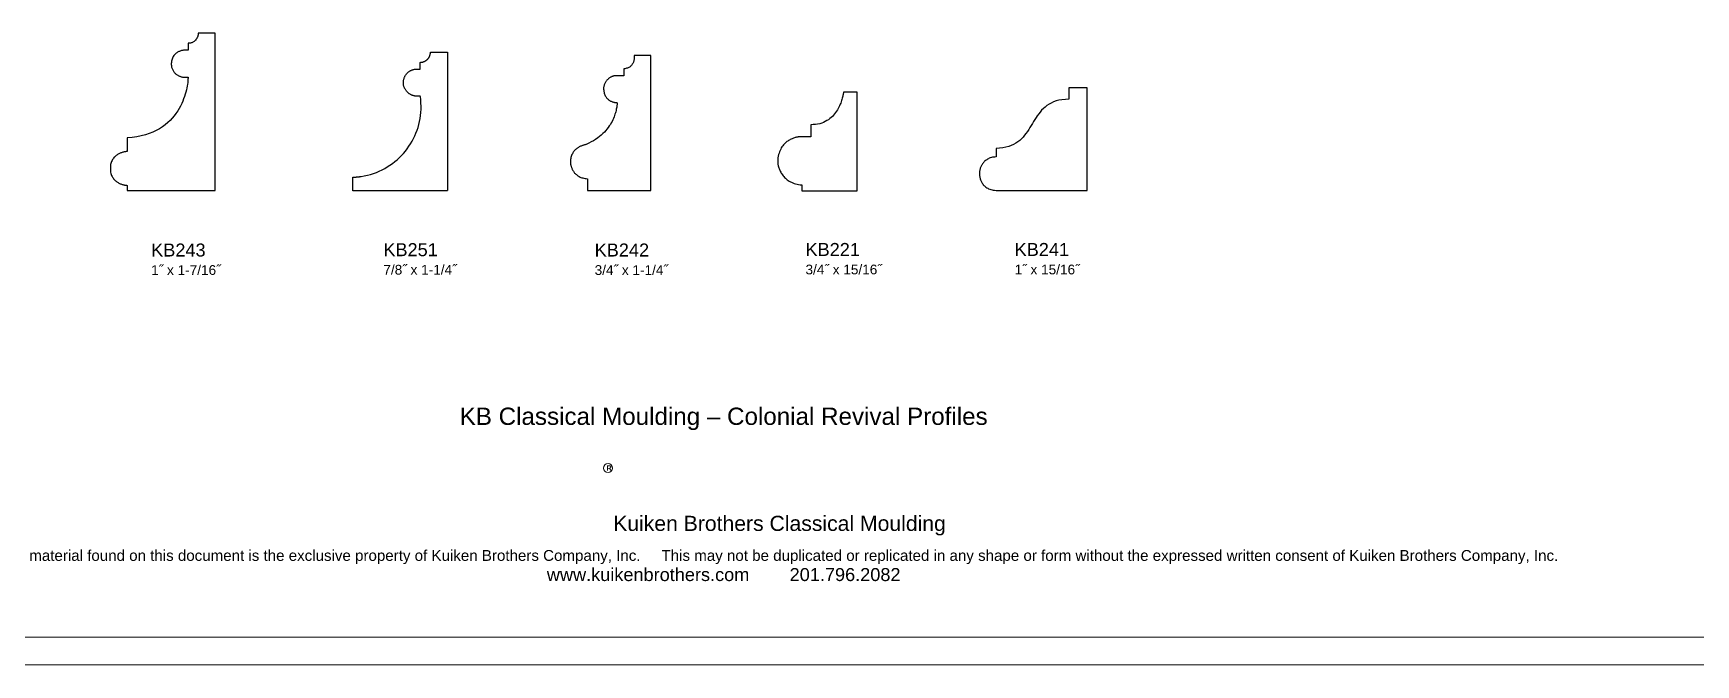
# Model space of a CAD drawing. Extents: x -7.6 to 42.7, y -9.8 to 27.2.
# Drawn here: x 11.98 to 27.35, y -9.8 to -3.96 of the extents above; entities that cross this region are included whole.
import ezdxf

# ---------------------------------------------------------------- set-up
doc = ezdxf.new("R2010")
doc.units = 0
doc.header["$MEASUREMENT"] = 0
doc.layers.add('DO NOT PLOT', color=2, linetype='Continuous', plot=False)

# ---------------------------------------------------------------- blocks, each defined once
blk = doc.blocks.new('KB242')
at = {"flags": 128}
blk.add_lwpolyline([(0, 0), (0, 0.003), (0, 0.013), (0, 0.029), (0, 0.05), (0, 0.076), (0, 0.108), (0, 0.144), (0, 0.184), (0, 0.227), (0, 0.275), (0, 0.325), (0, 0.377), (0, 0.432), (0, 0.489), (0, 0.547), (0, 0.607), (0, 0.667), (0, 0.728), (0, 0.788), (0, 0.848), (0, 0.908), (0, 0.966), (0, 1.023), (0, 1.078), (0, 1.131), (0, 1.181), (0, 1.228), (0, 1.272), (0, 1.312), (0, 1.348), (0, 1.379), (0, 1.406), (0, 1.427), (0, 1.442), (0, 1.452), (0, 1.455), (0, 1.455), (-0.001, 1.455), (-0.003, 1.455), (-0.005, 1.455), (-0.008, 1.455), (-0.012, 1.455), (-0.015, 1.455), (-0.02, 1.455), (-0.024, 1.455), (-0.029, 1.455), (-0.035, 1.455), (-0.041, 1.455), (-0.046, 1.455), (-0.053, 1.455), (-0.059, 1.455), (-0.065, 1.455), (-0.072, 1.455), (-0.078, 1.455), (-0.085, 1.455), (-0.091, 1.455), (-0.097, 1.455), (-0.104, 1.455), (-0.11, 1.455), (-0.116, 1.455), (-0.121, 1.455), (-0.127, 1.455), (-0.132, 1.455), (-0.137, 1.455), (-0.141, 1.455), (-0.145, 1.455), (-0.148, 1.455), (-0.151, 1.455), (-0.153, 1.455), (-0.155, 1.455), (-0.156, 1.455), (-0.156, 1.455), (-0.156, 1.455), (-0.156, 1.455), (-0.156, 1.454), (-0.156, 1.452), (-0.156, 1.451), (-0.157, 1.449), (-0.157, 1.447), (-0.157, 1.444), (-0.158, 1.442), (-0.158, 1.439), (-0.159, 1.436), (-0.159, 1.432), (-0.16, 1.429), (-0.161, 1.426), (-0.163, 1.422), (-0.164, 1.418), (-0.166, 1.415), (-0.168, 1.411), (-0.17, 1.407), (-0.172, 1.403), (-0.174, 1.4), (-0.177, 1.396), (-0.18, 1.392), (-0.184, 1.389), (-0.187, 1.385), (-0.191, 1.382), (-0.195, 1.379), (-0.2, 1.376), (-0.205, 1.373), (-0.21, 1.371), (-0.216, 1.368), (-0.222, 1.367), (-0.228, 1.365), (-0.235, 1.363), (-0.242, 1.362), (-0.25, 1.362), (-0.25, 1.362), (-0.25, 1.361), (-0.25, 1.36), (-0.25, 1.36), (-0.25, 1.358), (-0.25, 1.357), (-0.25, 1.355), (-0.25, 1.354), (-0.25, 1.352), (-0.25, 1.35), (-0.25, 1.348), (-0.25, 1.345), (-0.25, 1.343), (-0.25, 1.341), (-0.25, 1.338), (-0.25, 1.336), (-0.25, 1.333), (-0.25, 1.33), (-0.25, 1.328), (-0.25, 1.325), (-0.25, 1.323), (-0.25, 1.32), (-0.25, 1.318), (-0.25, 1.315), (-0.25, 1.313), (-0.25, 1.311), (-0.25, 1.309), (-0.25, 1.307), (-0.25, 1.305), (-0.25, 1.304), (-0.25, 1.302), (-0.25, 1.301), (-0.25, 1.3), (-0.25, 1.3), (-0.25, 1.299), (-0.25, 1.299), (-0.25, 1.299), (-0.251, 1.299), (-0.253, 1.299), (-0.255, 1.3), (-0.258, 1.3), (-0.261, 1.3), (-0.264, 1.3), (-0.268, 1.3), (-0.273, 1.3), (-0.278, 1.3), (-0.283, 1.299), (-0.288, 1.299), (-0.294, 1.298), (-0.3, 1.297), (-0.305, 1.296), (-0.312, 1.295), (-0.318, 1.293), (-0.324, 1.291), (-0.33, 1.288), (-0.337, 1.286), (-0.343, 1.283), (-0.349, 1.279), (-0.355, 1.275), (-0.361, 1.271), (-0.367, 1.266), (-0.372, 1.26), (-0.377, 1.255), (-0.382, 1.248), (-0.387, 1.241), (-0.391, 1.234), (-0.395, 1.225), (-0.398, 1.216), (-0.401, 1.207), (-0.403, 1.197), (-0.405, 1.186), (-0.406, 1.174), (-0.406, 1.166), (-0.405, 1.158), (-0.404, 1.15), (-0.402, 1.143), (-0.4, 1.136), (-0.398, 1.129), (-0.395, 1.123), (-0.392, 1.117), (-0.389, 1.111), (-0.386, 1.105), (-0.382, 1.1), (-0.379, 1.095), (-0.375, 1.09), (-0.37, 1.085), (-0.366, 1.081), (-0.361, 1.077), (-0.356, 1.074), (-0.352, 1.07), (-0.346, 1.067), (-0.341, 1.064), (-0.336, 1.061), (-0.33, 1.059), (-0.325, 1.057), (-0.319, 1.055), (-0.314, 1.053), (-0.308, 1.052), (-0.302, 1.05), (-0.296, 1.049), (-0.29, 1.049), (-0.284, 1.048), (-0.279, 1.048), (-0.273, 1.048), (-0.267, 1.048), (-0.261, 1.048), (-0.256, 1.048), (-0.25, 1.049), (-0.25, 1.048), (-0.25, 1.045), (-0.25, 1.039), (-0.251, 1.031), (-0.251, 1.022), (-0.253, 1.01), (-0.254, 0.997), (-0.256, 0.983), (-0.259, 0.967), (-0.262, 0.949), (-0.266, 0.931), (-0.271, 0.912), (-0.276, 0.892), (-0.283, 0.871), (-0.291, 0.849), (-0.299, 0.827), (-0.309, 0.805), (-0.32, 0.782), (-0.333, 0.759), (-0.346, 0.737), (-0.362, 0.714), (-0.378, 0.692), (-0.397, 0.67), (-0.417, 0.649), (-0.438, 0.629), (-0.462, 0.609), (-0.487, 0.591), (-0.515, 0.573), (-0.544, 0.557), (-0.575, 0.541), (-0.609, 0.528), (-0.645, 0.516), (-0.683, 0.506), (-0.724, 0.497), (-0.767, 0.491), (-0.812, 0.487), (-0.812, 0.486), (-0.812, 0.486), (-0.812, 0.484), (-0.812, 0.482), (-0.812, 0.48), (-0.812, 0.477), (-0.812, 0.474), (-0.812, 0.471), (-0.812, 0.467), (-0.812, 0.463), (-0.812, 0.459), (-0.812, 0.454), (-0.812, 0.45), (-0.812, 0.445), (-0.812, 0.44), (-0.812, 0.435), (-0.812, 0.429), (-0.812, 0.424), (-0.812, 0.419), (-0.812, 0.414), (-0.812, 0.409), (-0.812, 0.404), (-0.812, 0.399), (-0.812, 0.394), (-0.812, 0.39), (-0.812, 0.385), (-0.812, 0.381), (-0.812, 0.377), (-0.812, 0.374), (-0.812, 0.371), (-0.812, 0.368), (-0.812, 0.366), (-0.812, 0.364), (-0.812, 0.363), (-0.812, 0.362), (-0.812, 0.362), (-0.813, 0.362), (-0.814, 0.362), (-0.816, 0.362), (-0.818, 0.361), (-0.821, 0.361), (-0.824, 0.361), (-0.828, 0.36), (-0.832, 0.36), (-0.837, 0.359), (-0.842, 0.358), (-0.847, 0.356), (-0.853, 0.355), (-0.859, 0.353), (-0.865, 0.351), (-0.871, 0.349), (-0.878, 0.347), (-0.884, 0.344), (-0.891, 0.341), (-0.897, 0.337), (-0.904, 0.333), (-0.91, 0.329), (-0.916, 0.324), (-0.922, 0.319), (-0.928, 0.314), (-0.934, 0.308), (-0.939, 0.301), (-0.944, 0.294), (-0.949, 0.287), (-0.953, 0.278), (-0.957, 0.27), (-0.96, 0.261), (-0.963, 0.251), (-0.966, 0.241), (-0.967, 0.229), (-0.968, 0.218), (-0.969, 0.205), (-0.968, 0.193), (-0.967, 0.181), (-0.966, 0.17), (-0.963, 0.16), (-0.96, 0.15), (-0.957, 0.141), (-0.953, 0.132), (-0.949, 0.124), (-0.944, 0.117), (-0.939, 0.11), (-0.934, 0.103), (-0.928, 0.097), (-0.922, 0.092), (-0.916, 0.087), (-0.91, 0.082), (-0.904, 0.078), (-0.897, 0.074), (-0.891, 0.07), (-0.884, 0.067), (-0.878, 0.064), (-0.871, 0.062), (-0.865, 0.06), (-0.859, 0.058), (-0.853, 0.056), (-0.847, 0.055), (-0.842, 0.053), (-0.837, 0.052), (-0.832, 0.051), (-0.828, 0.051), (-0.824, 0.05), (-0.821, 0.05), (-0.818, 0.05), (-0.816, 0.049), (-0.814, 0.049), (-0.813, 0.049), (-0.812, 0.049), (-0.812, 0.049), (-0.812, 0.049), (-0.812, 0.048), (-0.812, 0.048), (-0.812, 0.047), (-0.812, 0.046), (-0.812, 0.044), (-0.812, 0.043), (-0.812, 0.042), (-0.812, 0.04), (-0.812, 0.038), (-0.812, 0.036), (-0.812, 0.035), (-0.812, 0.033), (-0.812, 0.031), (-0.812, 0.029), (-0.812, 0.027), (-0.812, 0.025), (-0.812, 0.023), (-0.812, 0.021), (-0.812, 0.019), (-0.812, 0.017), (-0.812, 0.015), (-0.812, 0.013), (-0.812, 0.011), (-0.812, 0.009), (-0.812, 0.008), (-0.812, 0.006), (-0.812, 0.005), (-0.812, 0.004), (-0.812, 0.003), (-0.812, 0.002), (-0.812, 0.001), (-0.812, 0), (-0.812, 0), (-0.812, 0), (-0.811, 0), (-0.805, 0), (-0.796, 0), (-0.785, 0), (-0.77, 0), (-0.752, 0), (-0.732, 0), (-0.71, 0), (-0.686, 0), (-0.659, 0), (-0.631, 0), (-0.602, 0), (-0.571, 0), (-0.539, 0), (-0.507, 0), (-0.474, 0), (-0.44, 0), (-0.406, 0), (-0.372, 0), (-0.339, 0), (-0.306, 0), (-0.273, 0), (-0.241, 0), (-0.211, 0), (-0.181, 0), (-0.153, 0), (-0.127, 0), (-0.103, 0), (-0.08, 0), (-0.06, 0), (-0.043, 0), (-0.028, 0), (-0.016, 0), (-0.007, 0), (0, 0)], dxfattribs=at)
blk = doc.blocks.new('KB358 NEW')
at = {"flags": 128}
blk.add_lwpolyline([(-0.008, 0), (-0.006, 0), (0, 0), (0.009, 0), (0.022, 0), (0.038, 0), (0.057, 0), (0.079, 0), (0.103, 0), (0.129, 0), (0.157, 0), (0.187, 0), (0.219, 0), (0.252, 0), (0.286, 0), (0.321, 0), (0.357, 0), (0.393, 0), (0.43, 0), (0.466, 0), (0.502, 0), (0.538, 0), (0.573, 0), (0.607, 0), (0.64, 0), (0.672, 0), (0.702, 0), (0.73, 0), (0.757, 0), (0.781, 0), (0.802, 0), (0.821, 0), (0.837, 0), (0.85, 0), (0.859, 0), (0.865, 0), (0.867, 0), (0.867, 0), (0.867, 0.001), (0.867, 0.002), (0.867, 0.004), (0.867, 0.007), (0.867, 0.009), (0.867, 0.012), (0.867, 0.016), (0.867, 0.019), (0.867, 0.024), (0.867, 0.028), (0.867, 0.032), (0.867, 0.037), (0.867, 0.042), (0.867, 0.047), (0.867, 0.052), (0.867, 0.057), (0.867, 0.062), (0.867, 0.068), (0.867, 0.073), (0.867, 0.078), (0.867, 0.083), (0.867, 0.088), (0.867, 0.092), (0.867, 0.097), (0.867, 0.101), (0.867, 0.105), (0.867, 0.109), (0.867, 0.112), (0.867, 0.115), (0.867, 0.118), (0.867, 0.12), (0.867, 0.122), (0.867, 0.124), (0.867, 0.124), (0.867, 0.125), (0.867, 0.125), (0.867, 0.125), (0.866, 0.125), (0.865, 0.125), (0.864, 0.125), (0.863, 0.125), (0.861, 0.125), (0.859, 0.125), (0.857, 0.125), (0.855, 0.126), (0.853, 0.126), (0.851, 0.126), (0.848, 0.126), (0.846, 0.126), (0.843, 0.127), (0.84, 0.127), (0.838, 0.127), (0.835, 0.127), (0.832, 0.128), (0.829, 0.128), (0.826, 0.128), (0.823, 0.128), (0.82, 0.129), (0.817, 0.129), (0.814, 0.129), (0.811, 0.129), (0.809, 0.13), (0.806, 0.13), (0.803, 0.13), (0.801, 0.131), (0.799, 0.131), (0.796, 0.131), (0.794, 0.131), (0.792, 0.132), (0.79, 0.132), (0.789, 0.132), (0.76, 0.137), (0.731, 0.144), (0.703, 0.151), (0.675, 0.16), (0.648, 0.17), (0.622, 0.181), (0.596, 0.193), (0.571, 0.206), (0.547, 0.22), (0.523, 0.236), (0.5, 0.252), (0.478, 0.269), (0.457, 0.287), (0.436, 0.305), (0.417, 0.325), (0.398, 0.345), (0.38, 0.367), (0.363, 0.388), (0.347, 0.411), (0.332, 0.434), (0.318, 0.458), (0.305, 0.483), (0.293, 0.508), (0.282, 0.533), (0.272, 0.559), (0.263, 0.586), (0.256, 0.613), (0.249, 0.64), (0.244, 0.668), (0.24, 0.696), (0.237, 0.724), (0.235, 0.753), (0.235, 0.782), (0.236, 0.811), (0.238, 0.84), (0.241, 0.87), (0.241, 0.87), (0.241, 0.87), (0.241, 0.87), (0.241, 0.87), (0.242, 0.87), (0.242, 0.87), (0.242, 0.87), (0.242, 0.871), (0.242, 0.871), (0.242, 0.871), (0.242, 0.871), (0.242, 0.871), (0.242, 0.871), (0.242, 0.872), (0.242, 0.872), (0.242, 0.872), (0.242, 0.872), (0.242, 0.872), (0.242, 0.873), (0.242, 0.873), (0.242, 0.873), (0.242, 0.873), (0.242, 0.873), (0.242, 0.874), (0.242, 0.874), (0.242, 0.874), (0.242, 0.874), (0.242, 0.874), (0.242, 0.875), (0.242, 0.875), (0.242, 0.875), (0.242, 0.875), (0.243, 0.875), (0.243, 0.875), (0.243, 0.875), (0.243, 0.875), (0.243, 0.875), (0.243, 0.875), (0.243, 0.875), (0.244, 0.875), (0.245, 0.875), (0.245, 0.875), (0.246, 0.875), (0.247, 0.875), (0.249, 0.875), (0.25, 0.875), (0.251, 0.875), (0.253, 0.875), (0.254, 0.875), (0.256, 0.875), (0.257, 0.875), (0.259, 0.875), (0.26, 0.875), (0.262, 0.875), (0.263, 0.875), (0.265, 0.875), (0.267, 0.875), (0.268, 0.875), (0.27, 0.875), (0.271, 0.875), (0.273, 0.875), (0.274, 0.875), (0.275, 0.875), (0.276, 0.875), (0.277, 0.875), (0.278, 0.875), (0.279, 0.875), (0.28, 0.875), (0.28, 0.875), (0.281, 0.875), (0.281, 0.875), (0.281, 0.875), (0.287, 0.876), (0.292, 0.876), (0.297, 0.877), (0.302, 0.878), (0.308, 0.88), (0.313, 0.881), (0.318, 0.883), (0.322, 0.885), (0.327, 0.887), (0.332, 0.889), (0.336, 0.892), (0.341, 0.895), (0.345, 0.897), (0.349, 0.9), (0.353, 0.904), (0.357, 0.907), (0.361, 0.911), (0.364, 0.914), (0.368, 0.918), (0.371, 0.922), (0.374, 0.926), (0.377, 0.93), (0.38, 0.935), (0.383, 0.939), (0.385, 0.944), (0.387, 0.948), (0.389, 0.953), (0.391, 0.958), (0.393, 0.963), (0.394, 0.968), (0.396, 0.973), (0.397, 0.978), (0.397, 0.984), (0.398, 0.989), (0.398, 0.994), (0.398, 1), (0.398, 1.006), (0.398, 1.011), (0.397, 1.017), (0.396, 1.022), (0.395, 1.028), (0.394, 1.033), (0.392, 1.038), (0.391, 1.044), (0.389, 1.049), (0.386, 1.054), (0.384, 1.058), (0.381, 1.063), (0.379, 1.068), (0.376, 1.072), (0.372, 1.076), (0.369, 1.081), (0.366, 1.085), (0.362, 1.088), (0.358, 1.092), (0.354, 1.096), (0.35, 1.099), (0.346, 1.102), (0.341, 1.105), (0.337, 1.108), (0.332, 1.111), (0.327, 1.113), (0.322, 1.115), (0.317, 1.117), (0.312, 1.119), (0.307, 1.121), (0.301, 1.122), (0.296, 1.123), (0.29, 1.124), (0.285, 1.124), (0.279, 1.125), (0.273, 1.125), (0.273, 1.125), (0.273, 1.125), (0.273, 1.125), (0.272, 1.125), (0.272, 1.125), (0.271, 1.125), (0.27, 1.125), (0.269, 1.125), (0.269, 1.125), (0.268, 1.125), (0.266, 1.125), (0.265, 1.125), (0.264, 1.125), (0.263, 1.125), (0.262, 1.125), (0.26, 1.125), (0.259, 1.125), (0.258, 1.125), (0.257, 1.125), (0.255, 1.125), (0.254, 1.125), (0.253, 1.125), (0.251, 1.125), (0.25, 1.125), (0.249, 1.125), (0.248, 1.125), (0.247, 1.125), (0.246, 1.125), (0.245, 1.125), (0.245, 1.125), (0.244, 1.125), (0.243, 1.125), (0.243, 1.125), (0.242, 1.125), (0.242, 1.125), (0.242, 1.125), (0.242, 1.125), (0.242, 1.126), (0.242, 1.126), (0.242, 1.127), (0.242, 1.128), (0.242, 1.13), (0.242, 1.131), (0.242, 1.133), (0.242, 1.135), (0.242, 1.137), (0.242, 1.139), (0.242, 1.141), (0.242, 1.143), (0.242, 1.146), (0.242, 1.148), (0.242, 1.151), (0.242, 1.153), (0.242, 1.156), (0.242, 1.159), (0.242, 1.161), (0.242, 1.164), (0.242, 1.166), (0.242, 1.169), (0.242, 1.171), (0.242, 1.173), (0.242, 1.175), (0.242, 1.177), (0.242, 1.179), (0.242, 1.181), (0.242, 1.182), (0.242, 1.184), (0.242, 1.185), (0.242, 1.186), (0.242, 1.186), (0.242, 1.187), (0.242, 1.187), (0.242, 1.187), (0.242, 1.187), (0.242, 1.187), (0.242, 1.187), (0.242, 1.187), (0.242, 1.187), (0.242, 1.187), (0.242, 1.187), (0.242, 1.187), (0.241, 1.187), (0.241, 1.187), (0.241, 1.187), (0.241, 1.187), (0.241, 1.187), (0.241, 1.187), (0.241, 1.187), (0.24, 1.187), (0.24, 1.187), (0.24, 1.187), (0.24, 1.187), (0.24, 1.187), (0.24, 1.187), (0.239, 1.187), (0.239, 1.187), (0.239, 1.187), (0.239, 1.187), (0.239, 1.187), (0.239, 1.188), (0.239, 1.188), (0.238, 1.188), (0.238, 1.188), (0.238, 1.188), (0.238, 1.188), (0.238, 1.188), (0.238, 1.188), (0.238, 1.188), (0.234, 1.188), (0.23, 1.188), (0.226, 1.189), (0.222, 1.19), (0.219, 1.19), (0.215, 1.192), (0.211, 1.193), (0.208, 1.194), (0.204, 1.196), (0.201, 1.197), (0.197, 1.199), (0.194, 1.201), (0.191, 1.203), (0.188, 1.205), (0.185, 1.207), (0.182, 1.21), (0.179, 1.212), (0.176, 1.215), (0.173, 1.217), (0.171, 1.22), (0.169, 1.223), (0.166, 1.226), (0.164, 1.229), (0.162, 1.233), (0.16, 1.236), (0.158, 1.239), (0.157, 1.243), (0.155, 1.246), (0.154, 1.25), (0.153, 1.253), (0.152, 1.257), (0.151, 1.261), (0.15, 1.265), (0.149, 1.269), (0.149, 1.273), (0.149, 1.277), (0.149, 1.277), (0.149, 1.277), (0.149, 1.277), (0.149, 1.277), (0.149, 1.277), (0.149, 1.277), (0.149, 1.277), (0.149, 1.277), (0.149, 1.277), (0.149, 1.277), (0.149, 1.278), (0.149, 1.278), (0.148, 1.278), (0.148, 1.278), (0.148, 1.278), (0.148, 1.279), (0.148, 1.279), (0.148, 1.279), (0.148, 1.279), (0.148, 1.279), (0.148, 1.279), (0.148, 1.28), (0.148, 1.28), (0.148, 1.28), (0.148, 1.28), (0.148, 1.28), (0.148, 1.281), (0.148, 1.281), (0.148, 1.281), (0.148, 1.281), (0.148, 1.281), (0.148, 1.281), (0.148, 1.281), (0.148, 1.281), (0.148, 1.281), (0.148, 1.281), (0.148, 1.281), (0.147, 1.281), (0.145, 1.281), (0.143, 1.281), (0.14, 1.281), (0.137, 1.281), (0.133, 1.281), (0.129, 1.281), (0.124, 1.281), (0.119, 1.281), (0.114, 1.281), (0.108, 1.281), (0.102, 1.281), (0.096, 1.281), (0.09, 1.281), (0.083, 1.281), (0.077, 1.281), (0.07, 1.281), (0.064, 1.281), (0.057, 1.281), (0.051, 1.281), (0.045, 1.281), (0.039, 1.281), (0.033, 1.281), (0.027, 1.281), (0.022, 1.281), (0.017, 1.281), (0.012, 1.281), (0.008, 1.281), (0.004, 1.281), (0, 1.281), (-0.002, 1.281), (-0.005, 1.281), (-0.006, 1.281), (-0.007, 1.281), (-0.008, 1.281), (-0.008, 1.278), (-0.008, 1.27), (-0.008, 1.256), (-0.008, 1.237), (-0.008, 1.214), (-0.008, 1.186), (-0.008, 1.155), (-0.008, 1.12), (-0.008, 1.081), (-0.008, 1.04), (-0.008, 0.995), (-0.008, 0.949), (-0.008, 0.901), (-0.008, 0.851), (-0.008, 0.799), (-0.008, 0.747), (-0.008, 0.694), (-0.008, 0.641), (-0.008, 0.587), (-0.008, 0.534), (-0.008, 0.482), (-0.008, 0.431), (-0.008, 0.381), (-0.008, 0.332), (-0.008, 0.286), (-0.008, 0.242), (-0.008, 0.2), (-0.008, 0.162), (-0.008, 0.126), (-0.008, 0.095), (-0.008, 0.067), (-0.008, 0.044), (-0.008, 0.025), (-0.008, 0.011), (-0.008, 0.003)], dxfattribs=at)
blk = doc.blocks.new('KB243')
at = {"flags": 128}
blk.add_lwpolyline([(0, 0), (0, 0.003), (0, 0.011), (0, 0.025), (0, 0.043), (0, 0.066), (0, 0.093), (0, 0.123), (0, 0.158), (0, 0.195), (0, 0.236), (0, 0.279), (0, 0.324), (0, 0.371), (0, 0.42), (0, 0.47), (0, 0.521), (0, 0.573), (0, 0.625), (0, 0.677), (0, 0.729), (0, 0.78), (0, 0.83), (0, 0.879), (0, 0.926), (0, 0.971), (0, 1.014), (0, 1.055), (0, 1.092), (0, 1.127), (0, 1.157), (0, 1.184), (0, 1.207), (0, 1.225), (0, 1.239), (0, 1.247), (0, 1.25), (0, 1.25), (-0.001, 1.25), (-0.003, 1.25), (-0.005, 1.25), (-0.008, 1.25), (-0.012, 1.25), (-0.015, 1.25), (-0.02, 1.25), (-0.024, 1.25), (-0.029, 1.25), (-0.035, 1.25), (-0.041, 1.25), (-0.046, 1.25), (-0.053, 1.25), (-0.059, 1.25), (-0.065, 1.25), (-0.072, 1.25), (-0.078, 1.25), (-0.085, 1.25), (-0.091, 1.25), (-0.097, 1.25), (-0.104, 1.25), (-0.11, 1.25), (-0.116, 1.25), (-0.121, 1.25), (-0.127, 1.25), (-0.132, 1.25), (-0.137, 1.25), (-0.141, 1.25), (-0.145, 1.25), (-0.148, 1.25), (-0.151, 1.25), (-0.153, 1.25), (-0.155, 1.25), (-0.156, 1.25), (-0.156, 1.25), (-0.156, 1.25), (-0.156, 1.249), (-0.156, 1.248), (-0.156, 1.246), (-0.156, 1.244), (-0.155, 1.241), (-0.155, 1.239), (-0.155, 1.235), (-0.155, 1.232), (-0.155, 1.228), (-0.155, 1.224), (-0.155, 1.22), (-0.156, 1.215), (-0.156, 1.211), (-0.157, 1.206), (-0.158, 1.201), (-0.159, 1.196), (-0.161, 1.191), (-0.162, 1.186), (-0.164, 1.181), (-0.167, 1.176), (-0.169, 1.172), (-0.172, 1.167), (-0.175, 1.162), (-0.179, 1.157), (-0.183, 1.153), (-0.188, 1.149), (-0.192, 1.145), (-0.198, 1.141), (-0.204, 1.138), (-0.21, 1.135), (-0.217, 1.132), (-0.224, 1.13), (-0.232, 1.128), (-0.241, 1.126), (-0.25, 1.125), (-0.25, 1.125), (-0.25, 1.124), (-0.25, 1.124), (-0.25, 1.123), (-0.25, 1.122), (-0.25, 1.12), (-0.25, 1.119), (-0.25, 1.117), (-0.25, 1.115), (-0.25, 1.113), (-0.25, 1.111), (-0.25, 1.109), (-0.25, 1.106), (-0.25, 1.104), (-0.25, 1.101), (-0.25, 1.099), (-0.25, 1.096), (-0.25, 1.094), (-0.25, 1.091), (-0.25, 1.088), (-0.25, 1.086), (-0.25, 1.083), (-0.25, 1.081), (-0.25, 1.079), (-0.25, 1.076), (-0.25, 1.074), (-0.25, 1.072), (-0.25, 1.07), (-0.25, 1.069), (-0.25, 1.067), (-0.25, 1.066), (-0.25, 1.065), (-0.25, 1.064), (-0.25, 1.063), (-0.25, 1.063), (-0.25, 1.062), (-0.25, 1.062), (-0.251, 1.062), (-0.251, 1.062), (-0.252, 1.062), (-0.253, 1.062), (-0.255, 1.062), (-0.256, 1.062), (-0.258, 1.062), (-0.26, 1.062), (-0.262, 1.062), (-0.265, 1.062), (-0.267, 1.062), (-0.269, 1.062), (-0.272, 1.062), (-0.275, 1.062), (-0.277, 1.062), (-0.28, 1.062), (-0.283, 1.062), (-0.286, 1.062), (-0.288, 1.062), (-0.291, 1.062), (-0.294, 1.062), (-0.296, 1.062), (-0.299, 1.062), (-0.301, 1.062), (-0.303, 1.062), (-0.305, 1.062), (-0.307, 1.062), (-0.309, 1.062), (-0.311, 1.062), (-0.312, 1.062), (-0.313, 1.062), (-0.314, 1.062), (-0.315, 1.062), (-0.315, 1.062), (-0.316, 1.062), (-0.319, 1.062), (-0.322, 1.062), (-0.326, 1.062), (-0.33, 1.062), (-0.334, 1.061), (-0.338, 1.06), (-0.342, 1.059), (-0.346, 1.058), (-0.351, 1.057), (-0.355, 1.055), (-0.36, 1.053), (-0.364, 1.051), (-0.369, 1.049), (-0.373, 1.047), (-0.378, 1.044), (-0.382, 1.041), (-0.386, 1.038), (-0.391, 1.035), (-0.395, 1.031), (-0.399, 1.028), (-0.403, 1.024), (-0.407, 1.02), (-0.411, 1.015), (-0.414, 1.011), (-0.418, 1.006), (-0.421, 1.001), (-0.424, 0.996), (-0.426, 0.99), (-0.429, 0.984), (-0.431, 0.978), (-0.433, 0.972), (-0.435, 0.966), (-0.436, 0.959), (-0.437, 0.952), (-0.437, 0.945), (-0.437, 0.937), (-0.436, 0.927), (-0.435, 0.917), (-0.433, 0.908), (-0.431, 0.9), (-0.428, 0.892), (-0.425, 0.884), (-0.422, 0.877), (-0.418, 0.87), (-0.414, 0.864), (-0.41, 0.858), (-0.406, 0.853), (-0.401, 0.848), (-0.396, 0.844), (-0.392, 0.84), (-0.387, 0.836), (-0.382, 0.833), (-0.377, 0.83), (-0.372, 0.827), (-0.367, 0.825), (-0.362, 0.823), (-0.357, 0.821), (-0.352, 0.819), (-0.347, 0.818), (-0.343, 0.817), (-0.339, 0.816), (-0.335, 0.815), (-0.331, 0.814), (-0.327, 0.814), (-0.324, 0.813), (-0.321, 0.813), (-0.319, 0.813), (-0.316, 0.813), (-0.315, 0.812), (-0.314, 0.812), (-0.313, 0.812), (-0.312, 0.812), (-0.312, 0.812), (-0.312, 0.81), (-0.313, 0.807), (-0.313, 0.803), (-0.313, 0.798), (-0.313, 0.793), (-0.314, 0.786), (-0.315, 0.778), (-0.316, 0.77), (-0.318, 0.761), (-0.32, 0.751), (-0.322, 0.74), (-0.325, 0.729), (-0.328, 0.718), (-0.332, 0.705), (-0.336, 0.693), (-0.341, 0.68), (-0.346, 0.667), (-0.352, 0.653), (-0.359, 0.639), (-0.367, 0.625), (-0.375, 0.611), (-0.385, 0.597), (-0.395, 0.582), (-0.406, 0.568), (-0.418, 0.554), (-0.43, 0.54), (-0.444, 0.526), (-0.459, 0.512), (-0.475, 0.499), (-0.492, 0.486), (-0.511, 0.473), (-0.53, 0.461), (-0.551, 0.449), (-0.573, 0.437), (-0.597, 0.427), (-0.598, 0.426), (-0.601, 0.425), (-0.603, 0.425), (-0.607, 0.424), (-0.61, 0.423), (-0.614, 0.422), (-0.619, 0.42), (-0.623, 0.419), (-0.628, 0.417), (-0.633, 0.415), (-0.639, 0.413), (-0.644, 0.411), (-0.65, 0.409), (-0.656, 0.406), (-0.662, 0.403), (-0.668, 0.399), (-0.674, 0.396), (-0.68, 0.392), (-0.686, 0.388), (-0.691, 0.383), (-0.697, 0.378), (-0.703, 0.373), (-0.708, 0.367), (-0.713, 0.361), (-0.718, 0.354), (-0.722, 0.348), (-0.726, 0.34), (-0.73, 0.332), (-0.734, 0.324), (-0.737, 0.315), (-0.739, 0.306), (-0.741, 0.297), (-0.742, 0.286), (-0.743, 0.276), (-0.744, 0.264), (-0.743, 0.253), (-0.743, 0.251), (-0.743, 0.25), (-0.743, 0.248), (-0.742, 0.245), (-0.742, 0.242), (-0.741, 0.239), (-0.741, 0.235), (-0.74, 0.231), (-0.738, 0.226), (-0.737, 0.222), (-0.735, 0.217), (-0.734, 0.212), (-0.731, 0.207), (-0.729, 0.201), (-0.727, 0.196), (-0.724, 0.19), (-0.721, 0.185), (-0.717, 0.179), (-0.713, 0.174), (-0.709, 0.168), (-0.705, 0.162), (-0.7, 0.157), (-0.695, 0.152), (-0.689, 0.147), (-0.683, 0.142), (-0.677, 0.137), (-0.67, 0.133), (-0.663, 0.129), (-0.655, 0.125), (-0.647, 0.121), (-0.638, 0.118), (-0.629, 0.116), (-0.619, 0.113), (-0.609, 0.111), (-0.598, 0.11), (-0.587, 0.109), (-0.587, 0.109), (-0.587, 0.108), (-0.587, 0.107), (-0.587, 0.106), (-0.587, 0.104), (-0.587, 0.101), (-0.587, 0.099), (-0.587, 0.096), (-0.587, 0.092), (-0.587, 0.089), (-0.587, 0.085), (-0.587, 0.081), (-0.587, 0.077), (-0.587, 0.073), (-0.587, 0.068), (-0.587, 0.064), (-0.587, 0.059), (-0.587, 0.055), (-0.587, 0.05), (-0.587, 0.046), (-0.587, 0.041), (-0.587, 0.037), (-0.587, 0.032), (-0.587, 0.028), (-0.587, 0.024), (-0.587, 0.021), (-0.587, 0.017), (-0.587, 0.014), (-0.587, 0.011), (-0.587, 0.008), (-0.587, 0.006), (-0.587, 0.004), (-0.587, 0.002), (-0.587, 0.001), (-0.587, 0), (-0.587, 0), (-0.586, 0), (-0.582, 0), (-0.576, 0), (-0.567, 0), (-0.556, 0), (-0.544, 0), (-0.529, 0), (-0.513, 0), (-0.495, 0), (-0.476, 0), (-0.456, 0), (-0.435, 0), (-0.413, 0), (-0.39, 0), (-0.366, 0), (-0.342, 0), (-0.318, 0), (-0.294, 0), (-0.269, 0), (-0.245, 0), (-0.221, 0), (-0.197, 0), (-0.174, 0), (-0.152, 0), (-0.131, 0), (-0.111, 0), (-0.092, 0), (-0.074, 0), (-0.058, 0), (-0.044, 0), (-0.031, 0), (-0.02, 0), (-0.012, 0), (-0.005, 0), (-0.001, 0)], dxfattribs=at)
blk = doc.blocks.new('KB221')
at = {"flags": 128}
blk.add_lwpolyline([(0, 0.913), (0, 0.913), (-0.001, 0.913), (-0.002, 0.913), (-0.004, 0.913), (-0.007, 0.913), (-0.009, 0.913), (-0.012, 0.913), (-0.016, 0.913), (-0.02, 0.913), (-0.024, 0.913), (-0.028, 0.913), (-0.032, 0.913), (-0.037, 0.913), (-0.042, 0.913), (-0.047, 0.913), (-0.052, 0.913), (-0.057, 0.913), (-0.062, 0.913), (-0.068, 0.913), (-0.073, 0.913), (-0.078, 0.913), (-0.083, 0.913), (-0.088, 0.913), (-0.093, 0.913), (-0.097, 0.913), (-0.101, 0.913), (-0.105, 0.913), (-0.109, 0.913), (-0.113, 0.913), (-0.116, 0.913), (-0.118, 0.913), (-0.121, 0.913), (-0.123, 0.913), (-0.124, 0.913), (-0.125, 0.913), (-0.125, 0.913), (-0.125, 0.912), (-0.125, 0.91), (-0.126, 0.907), (-0.126, 0.903), (-0.127, 0.897), (-0.129, 0.891), (-0.13, 0.883), (-0.132, 0.875), (-0.134, 0.866), (-0.137, 0.856), (-0.14, 0.846), (-0.143, 0.835), (-0.147, 0.823), (-0.151, 0.812), (-0.156, 0.8), (-0.162, 0.787), (-0.168, 0.775), (-0.174, 0.762), (-0.182, 0.75), (-0.19, 0.737), (-0.198, 0.725), (-0.207, 0.713), (-0.217, 0.701), (-0.228, 0.689), (-0.24, 0.678), (-0.252, 0.668), (-0.265, 0.658), (-0.28, 0.649), (-0.295, 0.641), (-0.311, 0.633), (-0.327, 0.627), (-0.345, 0.621), (-0.364, 0.617), (-0.384, 0.614), (-0.405, 0.612), (-0.427, 0.611), (-0.427, 0.611), (-0.427, 0.61), (-0.427, 0.609), (-0.427, 0.607), (-0.427, 0.605), (-0.427, 0.603), (-0.427, 0.6), (-0.427, 0.597), (-0.427, 0.594), (-0.427, 0.59), (-0.427, 0.586), (-0.427, 0.582), (-0.427, 0.578), (-0.427, 0.574), (-0.427, 0.569), (-0.427, 0.565), (-0.427, 0.56), (-0.427, 0.556), (-0.427, 0.551), (-0.427, 0.546), (-0.427, 0.542), (-0.427, 0.537), (-0.427, 0.533), (-0.427, 0.529), (-0.427, 0.525), (-0.427, 0.521), (-0.427, 0.517), (-0.427, 0.514), (-0.427, 0.511), (-0.427, 0.508), (-0.427, 0.506), (-0.427, 0.504), (-0.427, 0.502), (-0.427, 0.501), (-0.427, 0.5), (-0.427, 0.5), (-0.427, 0.5), (-0.428, 0.5), (-0.429, 0.5), (-0.431, 0.5), (-0.432, 0.5), (-0.435, 0.5), (-0.437, 0.5), (-0.44, 0.5), (-0.443, 0.5), (-0.446, 0.5), (-0.45, 0.5), (-0.454, 0.5), (-0.458, 0.5), (-0.462, 0.5), (-0.466, 0.5), (-0.47, 0.5), (-0.474, 0.5), (-0.478, 0.5), (-0.483, 0.5), (-0.487, 0.499), (-0.491, 0.499), (-0.495, 0.499), (-0.499, 0.499), (-0.503, 0.499), (-0.507, 0.499), (-0.51, 0.499), (-0.514, 0.499), (-0.517, 0.499), (-0.52, 0.499), (-0.522, 0.499), (-0.524, 0.499), (-0.526, 0.499), (-0.528, 0.499), (-0.529, 0.499), (-0.53, 0.499), (-0.53, 0.499), (-0.53, 0.499), (-0.531, 0.499), (-0.533, 0.499), (-0.536, 0.499), (-0.54, 0.498), (-0.544, 0.498), (-0.548, 0.497), (-0.553, 0.496), (-0.559, 0.495), (-0.565, 0.494), (-0.572, 0.492), (-0.578, 0.49), (-0.586, 0.488), (-0.593, 0.485), (-0.601, 0.482), (-0.609, 0.479), (-0.617, 0.475), (-0.625, 0.47), (-0.633, 0.466), (-0.641, 0.46), (-0.649, 0.455), (-0.657, 0.448), (-0.665, 0.441), (-0.672, 0.434), (-0.68, 0.426), (-0.687, 0.417), (-0.694, 0.407), (-0.7, 0.397), (-0.706, 0.386), (-0.711, 0.374), (-0.717, 0.362), (-0.721, 0.349), (-0.725, 0.335), (-0.728, 0.32), (-0.731, 0.304), (-0.733, 0.287), (-0.733, 0.282), (-0.733, 0.277), (-0.733, 0.271), (-0.733, 0.265), (-0.733, 0.259), (-0.732, 0.252), (-0.731, 0.245), (-0.729, 0.238), (-0.728, 0.23), (-0.725, 0.222), (-0.723, 0.214), (-0.72, 0.206), (-0.717, 0.198), (-0.714, 0.19), (-0.71, 0.181), (-0.705, 0.173), (-0.701, 0.164), (-0.696, 0.156), (-0.69, 0.148), (-0.684, 0.14), (-0.677, 0.132), (-0.67, 0.124), (-0.662, 0.117), (-0.654, 0.11), (-0.646, 0.103), (-0.636, 0.096), (-0.627, 0.09), (-0.616, 0.084), (-0.605, 0.079), (-0.594, 0.074), (-0.581, 0.069), (-0.568, 0.065), (-0.555, 0.062), (-0.541, 0.059), (-0.526, 0.057), (-0.51, 0.056), (-0.51, 0.055), (-0.51, 0.055), (-0.51, 0.054), (-0.51, 0.054), (-0.51, 0.053), (-0.51, 0.051), (-0.51, 0.05), (-0.51, 0.049), (-0.51, 0.047), (-0.51, 0.045), (-0.51, 0.043), (-0.51, 0.041), (-0.51, 0.039), (-0.51, 0.037), (-0.51, 0.035), (-0.51, 0.032), (-0.51, 0.03), (-0.51, 0.028), (-0.51, 0.025), (-0.51, 0.023), (-0.51, 0.021), (-0.51, 0.019), (-0.51, 0.017), (-0.51, 0.014), (-0.51, 0.012), (-0.51, 0.01), (-0.51, 0.009), (-0.51, 0.007), (-0.51, 0.005), (-0.51, 0.004), (-0.51, 0.003), (-0.51, 0.002), (-0.51, 0.001), (-0.51, 0), (-0.51, 0), (-0.51, 0), (-0.509, 0), (-0.506, 0), (-0.5, 0), (-0.493, 0), (-0.484, 0), (-0.473, 0), (-0.46, 0), (-0.446, 0), (-0.431, 0), (-0.414, 0), (-0.397, 0), (-0.378, 0), (-0.359, 0), (-0.339, 0), (-0.318, 0), (-0.298, 0), (-0.276, 0), (-0.255, 0), (-0.234, 0), (-0.213, 0), (-0.192, 0), (-0.172, 0), (-0.152, 0), (-0.132, 0), (-0.114, 0), (-0.096, 0), (-0.08, 0), (-0.064, 0), (-0.05, 0), (-0.038, 0), (-0.027, 0), (-0.018, 0), (-0.01, 0), (-0.005, 0), (-0.001, 0), (0, 0), (0, 0.002), (0, 0.008), (0, 0.018), (0, 0.031), (0, 0.048), (0, 0.068), (0, 0.09), (0, 0.115), (0, 0.143), (0, 0.172), (0, 0.204), (0, 0.237), (0, 0.271), (0, 0.307), (0, 0.343), (0, 0.381), (0, 0.419), (0, 0.457), (0, 0.495), (0, 0.532), (0, 0.57), (0, 0.606), (0, 0.642), (0, 0.676), (0, 0.709), (0, 0.741), (0, 0.77), (0, 0.798), (0, 0.823), (0, 0.846), (0, 0.865), (0, 0.882), (0, 0.895), (0, 0.905), (0, 0.911)], dxfattribs=at)
blk = doc.blocks.new('KB241')
at = {"flags": 128}
blk.add_lwpolyline([(0, 0.002), (0, 0.008), (0, 0.019), (0, 0.032), (0, 0.05), (0, 0.07), (0, 0.094), (0, 0.12), (0, 0.148), (0, 0.179), (0, 0.211), (0, 0.246), (0, 0.281), (0, 0.318), (0, 0.356), (0, 0.395), (0, 0.434), (0, 0.474), (0, 0.513), (0, 0.552), (0, 0.591), (0, 0.629), (0, 0.666), (0, 0.702), (0, 0.736), (0, 0.769), (0, 0.799), (0, 0.828), (0, 0.854), (0, 0.877), (0, 0.898), (0, 0.915), (0, 0.929), (0, 0.939), (0, 0.945), (0, 0.947), (0, 0.947), (-0.002, 0.947), (-0.003, 0.947), (-0.006, 0.947), (-0.009, 0.947), (-0.013, 0.947), (-0.017, 0.947), (-0.021, 0.947), (-0.026, 0.947), (-0.032, 0.947), (-0.038, 0.947), (-0.044, 0.947), (-0.05, 0.947), (-0.057, 0.947), (-0.064, 0.947), (-0.07, 0.947), (-0.077, 0.947), (-0.084, 0.947), (-0.091, 0.947), (-0.098, 0.947), (-0.105, 0.947), (-0.112, 0.947), (-0.119, 0.947), (-0.125, 0.947), (-0.131, 0.947), (-0.137, 0.947), (-0.142, 0.947), (-0.148, 0.947), (-0.152, 0.947), (-0.156, 0.947), (-0.16, 0.947), (-0.163, 0.947), (-0.166, 0.947), (-0.167, 0.947), (-0.168, 0.947), (-0.169, 0.947), (-0.169, 0.947), (-0.169, 0.946), (-0.169, 0.945), (-0.169, 0.944), (-0.169, 0.942), (-0.169, 0.94), (-0.169, 0.937), (-0.169, 0.934), (-0.169, 0.931), (-0.169, 0.928), (-0.169, 0.924), (-0.169, 0.921), (-0.169, 0.917), (-0.169, 0.913), (-0.169, 0.909), (-0.169, 0.904), (-0.169, 0.9), (-0.169, 0.896), (-0.169, 0.891), (-0.169, 0.887), (-0.169, 0.883), (-0.169, 0.879), (-0.169, 0.875), (-0.169, 0.871), (-0.169, 0.867), (-0.169, 0.864), (-0.169, 0.86), (-0.169, 0.857), (-0.169, 0.854), (-0.169, 0.852), (-0.169, 0.85), (-0.169, 0.848), (-0.169, 0.846), (-0.169, 0.845), (-0.169, 0.844), (-0.169, 0.844), (-0.201, 0.842), (-0.232, 0.839), (-0.26, 0.834), (-0.285, 0.827), (-0.309, 0.818), (-0.331, 0.808), (-0.352, 0.797), (-0.371, 0.785), (-0.388, 0.771), (-0.404, 0.757), (-0.42, 0.741), (-0.434, 0.725), (-0.447, 0.708), (-0.46, 0.691), (-0.472, 0.673), (-0.483, 0.655), (-0.495, 0.636), (-0.506, 0.618), (-0.517, 0.599), (-0.529, 0.581), (-0.54, 0.562), (-0.552, 0.544), (-0.565, 0.527), (-0.578, 0.51), (-0.592, 0.493), (-0.607, 0.478), (-0.623, 0.463), (-0.641, 0.449), (-0.659, 0.437), (-0.68, 0.425), (-0.702, 0.415), (-0.725, 0.406), (-0.751, 0.399), (-0.779, 0.393), (-0.809, 0.39), (-0.841, 0.388), (-0.841, 0.387), (-0.841, 0.387), (-0.841, 0.386), (-0.841, 0.385), (-0.841, 0.383), (-0.841, 0.382), (-0.841, 0.38), (-0.841, 0.378), (-0.841, 0.375), (-0.841, 0.373), (-0.841, 0.37), (-0.841, 0.367), (-0.841, 0.365), (-0.841, 0.361), (-0.841, 0.358), (-0.841, 0.355), (-0.841, 0.352), (-0.841, 0.349), (-0.841, 0.346), (-0.841, 0.342), (-0.841, 0.339), (-0.841, 0.336), (-0.841, 0.333), (-0.841, 0.33), (-0.841, 0.327), (-0.841, 0.325), (-0.841, 0.322), (-0.841, 0.32), (-0.841, 0.318), (-0.841, 0.316), (-0.841, 0.314), (-0.841, 0.313), (-0.841, 0.312), (-0.841, 0.311), (-0.841, 0.31), (-0.841, 0.31), (-0.853, 0.309), (-0.864, 0.308), (-0.875, 0.306), (-0.885, 0.303), (-0.895, 0.3), (-0.904, 0.297), (-0.912, 0.293), (-0.92, 0.289), (-0.927, 0.284), (-0.934, 0.279), (-0.941, 0.274), (-0.947, 0.269), (-0.952, 0.264), (-0.957, 0.258), (-0.962, 0.252), (-0.966, 0.246), (-0.97, 0.241), (-0.974, 0.235), (-0.977, 0.229), (-0.98, 0.223), (-0.982, 0.217), (-0.985, 0.212), (-0.987, 0.206), (-0.988, 0.201), (-0.99, 0.196), (-0.991, 0.191), (-0.992, 0.187), (-0.993, 0.183), (-0.994, 0.179), (-0.995, 0.175), (-0.995, 0.173), (-0.995, 0.17), (-0.996, 0.168), (-0.996, 0.167), (-0.996, 0.166), (-0.996, 0.165), (-0.996, 0.165), (-0.996, 0.164), (-0.996, 0.162), (-0.996, 0.16), (-0.996, 0.157), (-0.996, 0.154), (-0.996, 0.15), (-0.995, 0.146), (-0.995, 0.141), (-0.994, 0.136), (-0.993, 0.13), (-0.992, 0.125), (-0.991, 0.119), (-0.989, 0.112), (-0.988, 0.106), (-0.985, 0.099), (-0.983, 0.093), (-0.98, 0.086), (-0.977, 0.079), (-0.973, 0.073), (-0.969, 0.066), (-0.965, 0.06), (-0.96, 0.053), (-0.954, 0.047), (-0.948, 0.041), (-0.942, 0.035), (-0.935, 0.03), (-0.927, 0.025), (-0.919, 0.02), (-0.91, 0.015), (-0.9, 0.012), (-0.89, 0.008), (-0.879, 0.005), (-0.867, 0.003), (-0.855, 0.001), (-0.841, 0), (-0.839, 0), (-0.834, 0), (-0.825, 0), (-0.812, 0), (-0.797, 0), (-0.779, 0), (-0.758, 0), (-0.735, 0), (-0.71, 0), (-0.683, 0), (-0.654, 0), (-0.623, 0), (-0.591, 0), (-0.559, 0), (-0.525, 0), (-0.49, 0), (-0.456, 0), (-0.421, 0), (-0.386, 0), (-0.351, 0), (-0.316, 0), (-0.283, 0), (-0.25, 0), (-0.218, 0), (-0.188, 0), (-0.159, 0), (-0.131, 0), (-0.106, 0), (-0.083, 0), (-0.062, 0), (-0.044, 0), (-0.029, 0), (-0.017, 0), (-0.008, 0), (-0.002, 0), (0, 0)], close=True, dxfattribs=at)

msp = doc.modelspace()

# ---------------------------------------------------------------- linework, layer by layer
at = {"linetype": 'Continuous', "lineweight": 0}
msp.add_line((-7.169, -9.539), (42.455, -9.539), dxfattribs=at)
msp.add_circle((17.291, -7.977), 0.0413, dxfattribs=at)
at = {"layer": 'DO NOT PLOT', "linetype": 'Continuous', "lineweight": 0}
msp.add_line((-7.635, -9.795), (42.715, -9.795), dxfattribs=at)

# ---------------------------------------------------------------- block references
at = {"linetype": 'Continuous'}
for name, p in [('KB242', (13.658, -5.412)), ('KB243', (17.687, -5.411)), ('KB221', (19.593, -5.414)), ('KB241', (21.72, -5.41))]:
    msp.add_blockref(name, p, dxfattribs=at)
at = {"linetype": 'Continuous', "xscale": -1}
msp.add_blockref('KB358 NEW', (15.797, -5.413), dxfattribs=at)

# ---------------------------------------------------------------- texts
at = {"linetype": 'Continuous', "lineweight": 0}
for s, insert, char_height, width, attachment_point in [('{\\fArial|b0|i0|c0|p34;\\W6.5965;  \\W1;KB243\\P\\H0.75x;\\W8.7953;  \\W1;1˝ x 1-7/16˝\\H1.3333x;\\P\\W9.1914;  }', (12.452, -5.901), 0.12, 1.71238, 1), ('{\\fArial|b0|i0|c0|p34;\\W7.5242; \\W1;KB251\\P\\H0.75x;\\W5.0162;  \\W1;7/8˝ x 1-1/4˝\\H1.3333x;\\P\\W6.2327;  }', (14.863, -5.898), 0.12, 1.16116, 1), ('{\\fArial|b0|i0|c0|p34;\\W5.1222;  \\W1;KB242\\P\\H0.75x;\\W6.8296;  \\W1;3/4˝ x 1-1/4˝\\H1.3333x;\\P\\W7.7105;  }', (16.69, -5.901), 0.12, 1.43649, 1), ('{\\fArial|b0|i0|c0|p34;\\W8.1665;  \\W1;KB221\\P\\H0.75x;\\W7.2591;   \\W1;3/4˝ x 15/16˝\\H1.3333x;\\P\\W7.0914;   }', (18.356, -5.896), 0.12, 1.98172, 1), ('{\\fArial|b0|i0|c0|p34;\\W5.8976;  \\W1;KB241\\P\\H0.75x;\\W7.8635;  \\W1;1˝ x 15/16˝\\H1.3333x;\\P\\W8.3682;  }', (20.501, -5.896), 0.12, 1.55902, 1), ('{\\fArial|b0|i0|c0|p34;\\H1.3333x;KB Classical Moulding – Colonial Revival Profiles\\P\\H0.75x;\\P\\H0.99997x;\\P\\P\\H0.66667x;\\P\\H1.75x;                   Kuiken Brothers Classical Moulding\\P\\H0.35713x;\\P\\H2x;CONFIDENTIAL: All material found on this document is the exclusive property of Kuiken Brothers Company, Inc.     This may not be duplicated or replicated in any shape or form without the expressed written consent of Kuiken Brothers Company, Inc. \\P\\H1.2x;www.kuikenbrothers.com        201.796.2082}', (18.36, -7.418), 0.12, 20.50231, 2), ('{\\fArial|b1|i0|c0|p34;R}', (17.275, -7.952), 0.05, 0.1219, 1)]:
    msp.add_mtext(s, dxfattribs=dict(at, insert=insert, char_height=char_height, width=width, attachment_point=attachment_point))

doc.saveas('drawing.dxf')
